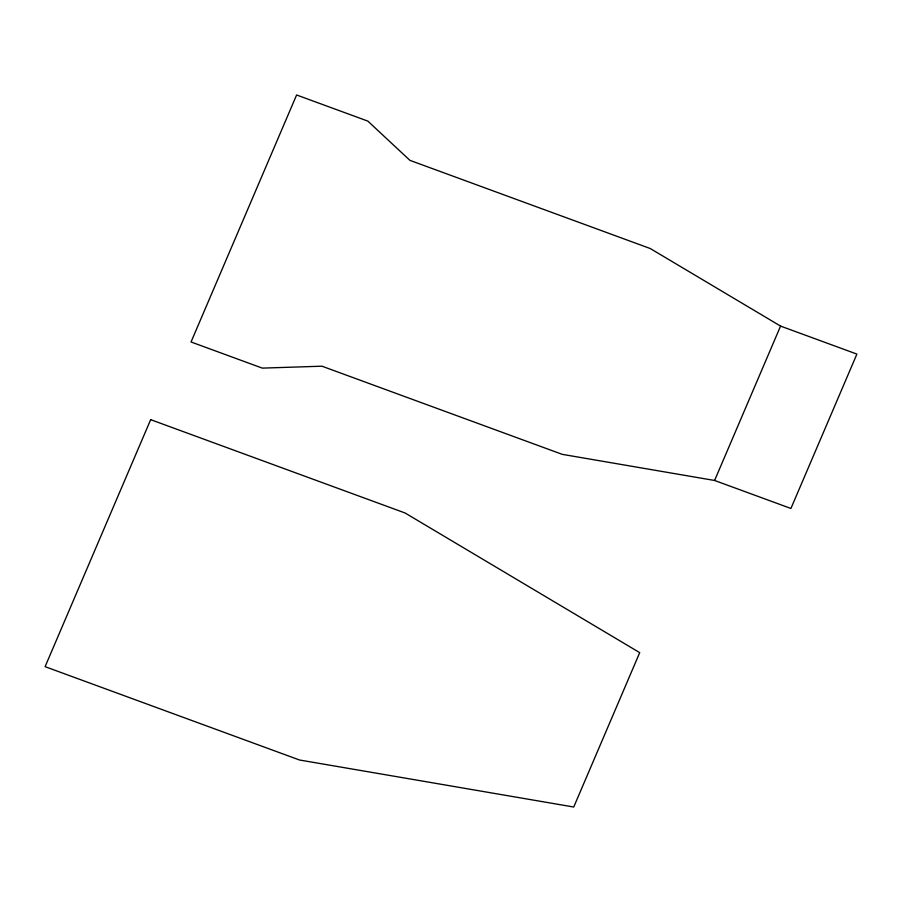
<?xml version="1.0" encoding="UTF-8"?>
<svg xmlns="http://www.w3.org/2000/svg" width="902" height="902" viewBox="0 0 902 902"><rect width="100%" height="100%" fill="white"/><g stroke="black" fill="none" stroke-linecap="round" stroke-linejoin="round"><path stroke-width="1.35" d="M714.598 480.473L780.568 326.096L650.218 248.512L409.936 160.364L367.847 121.116L296.611 94.981L191.044 341.982L262.29 368.117L321.969 366.201L562.25 454.349L714.598 480.473L790.919 508.469L856.9 354.091L780.568 326.096M150.668 419.655L45.1 666.668L299.52 760.003L573.74 807.019L639.71 652.642L405.088 512.99L150.668 419.655"/></g></svg>
